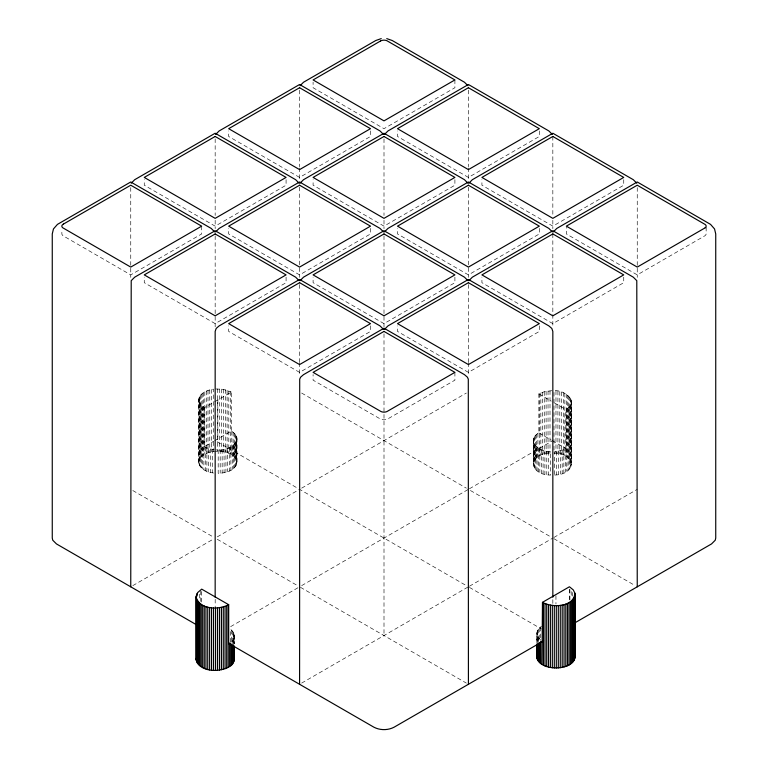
<?xml version="1.0" encoding="UTF-8"?>
<svg xmlns="http://www.w3.org/2000/svg" width="768" height="768" viewBox="0 0 768 768"><rect width="100%" height="100%" fill="white"/><g stroke="black" fill="none" stroke-linecap="round" stroke-linejoin="round"><path stroke-width="0.58" stroke-dasharray="3.84 2.88" d="M198.893 463.642C197.99 455.885 207.264 452.323 213.542 451.546L213.542 389.165C207.264 389.942 197.99 393.504 198.893 401.251L198.893 463.642C200.803 470.045 208.262 472.349 214.214 473.117M214.733 440.698L231.341 431.107C246.758 440.41 226.57 452.362 216.192 449.885M218.189 449.923L218.189 473.318C225.398 473.155 236.064 470.698 236.947 462.096L236.947 438.701M230.448 642.134L230.448 629.27C235.162 632.093 235.517 639.178 230.851 642.23M551.99 390.691L544.253 391.728L538.848 393.926L538.848 432.922C524.822 440.678 540.509 452.966 550.685 451.69L550.685 475.085C526.858 474.96 529.373 451.872 551.99 453.072M536.928 632.582L536.928 643.114C536.63 637.392 535.402 629.597 541.536 626.314M554.678 475.046C576.941 474.691 575.664 452.784 553.987 453.11L553.987 390.73C564.173 389.453 579.859 401.741 565.824 409.507L565.824 448.493L560.419 450.701L554.678 451.651L554.678 475.046L552.682 475.123M198.893 401.251L200.534 404.573L204.355 407.693L213.696 402.298M214.733 401.702L231.341 392.112L231.341 431.107M204.355 407.693L204.355 446.688L213.696 441.293M132.806 585.629L214.138 538.666M217.229 536.89L299.587 489.341L466.358 585.629M301.642 488.15L466.358 393.053M230.611 626.64L299.587 586.81L466.358 683.098M301.642 585.629L468.413 489.341L550.771 536.89M469.45 488.746L552.835 440.602M301.642 683.098L468.413 586.81M469.45 586.214L552.835 538.08M553.862 537.485L637.248 489.341M213.542 451.546C221.933 450.586 234.893 452.179 236.947 462.096M215.51 388.963L223.421 389.357L231.341 392.112M204.355 446.688L208.598 448.541L214.214 449.722M538.848 393.926L551.299 401.117M554.41 402.912L565.824 409.507M538.848 432.922L551.299 440.112M552.336 440.707L565.824 448.493M301.642 393.053L466.358 488.15M553.862 538.666L635.194 585.629M217.229 441.792L298.55 488.746M469.45 587.405L541.507 629.011M132.806 490.531L214.138 537.485M217.229 539.261L298.55 586.214M540.71 640.186L537.898 637.142L536.861 633.744M706.166 227.261L706.118 234.307L705.178 235.622L637.248 274.886L566.342 233.952L566.342 227.261M637.248 187.603L637.248 277.411M623.741 179.645L623.741 185.213L552.835 226.147L481.92 185.213L481.92 179.645M623.741 277.114L623.741 282.691L552.835 323.626L481.92 282.691L481.92 277.114M572.323 592.464L572.323 596.064M571.44 401.52L571.363 465.053M571.296 400.368L571.296 462.749M571.21 591.504L571.21 597.504M571.094 403.814L571.094 466.195M570.95 399.226L570.95 461.616M570.605 404.938L570.605 467.318M570.394 398.122L570.394 460.502M569.923 406.022L569.923 468.403M569.923 589.421L569.923 600.221M569.645 397.046L569.645 459.437M569.443 589.123L569.443 599.76M569.05 407.059L569.05 469.44M568.704 396.029L568.704 458.419M567.994 408.038L567.994 470.419M567.59 395.078L567.59 457.459M566.765 408.95L566.765 471.331M566.304 394.186L566.304 456.576M565.373 448.771L565.373 472.166M564.864 393.389L564.864 455.77M563.846 449.51L563.846 472.906M563.29 392.678L563.29 455.059M562.186 450.154L562.186 473.549M561.59 392.064L561.59 454.454M560.419 450.701L560.419 474.096M559.795 391.565L559.795 453.946M558.566 451.133L558.566 474.528M557.914 391.171L557.914 453.552M556.646 451.45L556.646 474.845M555.974 390.893L555.974 453.274M555.955 595.728L555.955 604.003M552.835 136.474L552.835 215.501M552.835 220.291L552.835 228.672M552.835 233.952L552.835 326.851M552.835 599.626L552.835 604.416M550.003 390.768L550.003 453.158M548.707 451.536L548.707 474.931M548.035 390.97L548.035 453.36M546.768 451.258L546.768 474.653M546.106 391.286L546.106 453.677M544.886 450.864L544.886 474.259M544.253 391.728L544.253 454.109M543.091 450.355L543.091 473.75M542.486 392.266L542.486 454.646M541.392 449.741L541.392 473.136M540.835 392.909L540.835 455.299M540.307 627.226L540.307 640.09M539.818 449.03L539.818 472.426M539.328 130.906L539.328 136.474L468.413 177.418L397.507 136.474L397.507 130.906M539.328 228.374L539.328 233.952L468.413 274.886L397.507 233.952L397.507 228.374M539.328 325.853L539.328 331.421L468.413 372.365L397.507 331.421L397.507 325.853M539.299 393.658L539.299 456.038M539.242 628.205L539.242 641.069M538.646 638.208L538.646 641.722M538.378 448.234L538.378 471.629M538.368 629.242L538.368 642.106M537.917 433.478L537.917 456.874M537.898 637.142L537.898 641.818M537.686 630.326L537.686 642.019M537.35 636.029L537.35 643.046M537.091 447.35L537.091 470.746M537.206 631.44L537.206 643.142M536.688 434.39L536.688 457.776M535.968 446.39L535.968 469.786M535.622 435.37L535.622 458.755M535.027 445.373L535.027 468.768M534.749 436.406L534.749 459.802M534.278 444.307L534.278 467.693M534.067 437.491L534.067 460.886M533.731 443.194L533.731 466.589M533.587 438.605L533.587 462M533.309 439.747L533.376 465.446M468.413 90.134L468.413 166.762M468.413 167.962L468.413 179.933M468.413 187.114L468.413 277.411M468.413 284.592L468.413 362.419M468.413 362.909L468.413 375.59M454.906 79.939L454.906 87.734L384 128.678L313.094 87.734L313.094 82.166M454.906 179.645L454.906 185.213L384 226.147L313.094 185.213L313.094 179.645M454.906 277.114L454.906 282.691L384 323.626L313.094 282.691L313.094 277.114M454.906 372.365L454.906 380.16L387.6 419.021L384 419.952L380.4 419.021L313.094 380.16L313.094 374.592M384 138.864L384 215.501M384 220.291L384 228.672M384 235.853L384 326.851M384 333.821L384 635.549M370.493 130.906L370.493 136.474L299.587 177.418L228.672 136.474L228.672 130.906M370.493 228.374L370.493 233.952L299.587 274.886L228.672 233.952L228.672 228.374M370.493 325.853L370.493 331.421L299.587 372.365L228.672 331.421L228.672 325.853M299.587 90.134L299.587 166.762M299.587 167.962L299.587 179.933M299.587 187.114L299.587 277.411M299.587 284.592L299.587 362.419M299.587 362.909L299.587 375.59M286.08 179.645L286.08 185.213L215.165 226.147L144.259 185.213L144.259 179.645M286.08 277.114L286.08 282.691L215.165 323.626L144.259 282.691L144.259 277.114M236.803 437.549L236.88 463.248M236.602 440.995L236.602 464.39M236.458 436.406L236.458 459.802M236.112 442.118L236.112 465.504M235.901 435.302L235.901 458.698M235.43 443.203L235.43 466.589M235.152 434.227L235.152 457.622M234.557 444.24L234.557 467.635M234.211 433.21L234.211 456.605M234.298 635.712L234.298 643.901M234.154 634.56L234.154 643.92M233.952 638.016L233.952 643.862M233.808 633.427L233.808 643.958M233.501 445.219L233.501 468.614M233.472 639.13L233.472 643.814M233.251 632.314L233.251 644.016M233.098 432.25L233.098 455.645M232.781 640.214L232.781 643.728M232.502 631.248L232.502 644.112M232.272 446.122L232.272 469.517M231.811 431.366L231.811 454.762M231.562 630.23L231.562 641.923M230.88 446.957L230.88 470.352M230.371 391.574L230.371 453.965M229.354 447.696L229.354 471.091M228.797 390.864L228.797 453.254M227.693 448.349L227.693 471.744M227.098 390.259L227.098 452.64M225.926 448.886L225.926 472.282M225.302 389.75L225.302 452.141M224.074 449.318L224.074 472.714M223.421 389.357L223.421 451.738M222.154 449.635L222.154 473.03M221.482 389.078L221.482 451.459M220.186 449.837L220.186 473.232M219.504 388.915L219.504 451.306M217.843 399.907L217.843 438.893M217.498 388.877L217.498 451.267M215.165 138.864L215.165 215.501M215.165 220.291L215.165 228.672M215.165 235.853L215.165 326.851M215.194 599.29L215.165 606.816M212.275 449.443L212.275 472.838M211.613 389.482L211.613 451.862M210.394 449.05L210.394 472.445M209.76 389.914L209.76 452.294M208.598 448.541L208.598 471.936M208.003 390.451L208.003 452.842M206.899 447.936L206.899 471.331M206.342 391.104L206.342 453.485M205.325 447.226L205.325 470.621M204.816 391.843L204.816 454.234M203.885 407.434L203.885 469.814M203.424 392.678L203.424 455.059M202.598 406.55L202.598 468.931M202.195 393.581L202.195 455.971M201.706 591.494L201.706 603.312M201.658 226.147L201.658 233.952L130.752 274.886L62.822 235.622L61.882 234.307L61.834 229.498M201.475 405.59L201.475 467.971M201.139 394.56L201.139 456.95M200.774 590.89L200.774 601.69M200.534 404.573L200.534 466.954M200.256 395.606L200.256 457.987M199.786 403.498L199.786 465.888M199.574 396.691L199.574 459.072M199.546 594.202L199.546 600.202M199.238 402.394L199.238 464.774M199.094 397.805L199.094 460.195M198.816 398.947L198.749 462.49M130.752 187.603L130.752 277.411"/><path stroke-width="1.15" d="M196.099 597.12L197.606 592.618L201.706 589.133L228.691 604.714L228.691 643.699L229.622 643.142L229.622 666.538C219.59 672.538 200.102 672.605 196.099 659.51L196.099 597.12C199.901 609.926 218.678 610.003 228.691 604.714M196.099 659.51L196.166 658.349M229.622 666.538C237.014 662.477 233.472 652.781 234.154 646.262M541.997 664.464L542.467 602.342L569.443 586.762L573.264 589.882L574.915 593.203L574.915 655.584C575.376 665.635 562.176 668.342 554.304 667.92C549.062 667.594 543.562 666.24 539.587 662.621C534.317 657.907 538.637 650.15 537.206 644.314M574.915 593.203C573.706 607.43 552.394 607.901 542.467 602.342M131.213 183.197L134.707 179.693L215.165 133.248L295.632 179.693L299.126 183.197M215.626 134.458L219.12 130.963L299.587 84.509L380.045 130.963L383.539 134.458M300.048 85.718L303.542 82.224L375.782 40.512L381.264 38.611M215.626 231.926L219.12 228.432L299.587 181.978L380.045 228.432L383.539 231.926M300.048 183.197L303.542 179.693L384 133.248L464.458 179.693L467.952 183.197M384.461 134.458L387.955 130.963L468.413 84.509L548.88 130.963L552.374 134.458M300.048 280.666L303.542 277.171L384 230.717L464.458 277.171L467.952 280.666M384.461 231.926L387.955 228.432L468.413 181.978L548.88 228.432L552.374 231.926M468.874 183.197L472.368 179.693L552.835 133.248L633.293 179.693L636.787 183.197M384.461 329.405L387.955 325.91L468.413 279.456L548.88 325.91L551.808 328.435L552.835 331.421L552.835 597.235M468.874 280.666L472.368 277.171L552.835 230.717L633.293 277.171L636.787 280.666L637.248 586.81M553.296 231.926L556.79 228.432L637.248 181.978L710.544 224.381L714.538 228.931L715.738 233.952L715.738 538.08L715.248 540.221L711.533 543.926L574.454 623.069M543.571 640.896L394.128 727.181C387.936 730.435 380.064 730.435 373.872 727.181L228.547 643.277M386.736 38.611L392.218 40.512L464.458 82.224L467.952 85.718M196.637 624.854L56.467 543.926L52.752 540.221L52.262 538.08L52.262 233.952L53.462 228.931L57.456 224.381L130.752 181.978L211.21 228.432L214.704 231.926M383.539 329.405L380.045 325.91L299.587 279.456L219.12 325.91L216.192 328.435L215.165 331.421L215.165 597.235M299.126 280.666L295.632 277.171L215.165 230.717L134.707 277.171L131.213 280.666L130.752 586.81M233.808 656.822L234.154 657.955M575.059 594.355L574.982 657.888M574.714 596.65L574.714 659.03M574.224 597.773L574.224 660.154M573.542 598.858L573.542 661.238M572.669 599.894L572.669 662.275M571.613 600.874L571.613 663.254M570.384 601.786L570.384 664.166M568.992 602.611L568.992 665.002M567.466 603.35L567.466 665.741M565.805 604.003L565.805 666.384M564.038 604.541L564.038 666.931M562.186 604.973L562.186 667.363M560.266 605.299L560.266 667.68M558.298 605.501L558.298 667.882M556.301 605.578L556.301 667.958M554.304 605.539L554.304 667.92M552.326 605.376L552.326 667.766M550.387 605.098L550.387 667.488M548.506 604.704L548.506 667.094M546.71 604.195L546.71 666.586M545.011 603.59L545.011 665.971M543.437 602.88L543.437 665.261M540.71 641.357L540.71 663.581M539.587 642.739L539.587 662.621M538.646 642.883L538.646 661.603M537.898 644.16L537.898 660.528M537.35 644.218L537.35 659.424M536.995 644.246L536.995 658.282M536.861 644.266L536.861 657.139M468.413 684.288L468.298 379.142L467.386 377.174L464.458 374.65L384 328.195L303.542 374.65L300.614 377.174L299.702 379.142L299.587 684.288M234.23 646.224L234.23 660.259M233.952 646.195L233.952 661.402M233.472 644.976L233.472 662.525M232.781 644.899L232.781 663.61M231.907 644.765L231.907 664.646M230.851 643.402L230.851 665.626M228.23 604.982L228.23 667.373M226.704 605.731L226.704 668.112M225.043 606.374L225.043 668.755M223.277 606.912L223.277 669.302M221.424 607.344L221.424 669.734M219.504 607.67L219.504 670.051M217.536 607.872L217.536 670.253M215.539 607.949L215.539 670.33M213.542 607.91L213.542 670.291M211.565 607.747L211.565 670.138M209.626 607.469L209.626 669.859M207.744 607.075L207.744 669.466M205.949 606.566L205.949 668.957M204.25 605.962L204.25 668.342M202.675 605.251L202.675 667.632M201.235 604.445L201.235 666.835M199.949 603.562L199.949 665.952M198.835 602.611L198.835 664.992M197.894 601.594L197.894 663.974M197.146 600.518L197.146 662.899M196.925 593.702L196.925 596.102M196.589 599.405L196.589 661.795M196.166 595.968L196.243 660.662M63.437 224.074L62.822 224.477A4.752 2.746 0 0 0 62.822 227.818L130.752 267.091L201.658 226.147L130.752 185.213L63.437 224.074M705.178 227.818L637.248 267.091L566.342 226.147L637.248 185.213L705.178 224.477A4.752 2.746 0 0 1 705.178 227.818M215.165 136.474L144.259 177.418L215.165 218.352L286.08 177.418L215.165 136.474M299.587 87.734L228.672 128.678L299.587 169.613L370.493 128.678L299.587 87.734M380.4 41.078L313.094 79.939L384 120.874L454.906 79.939L386.899 40.723A4.752 2.746 0 0 0 381.101 40.723L380.4 41.078M215.165 233.952L144.259 274.886L215.165 315.83L286.08 274.886L215.165 233.952M299.587 185.213L228.672 226.147L299.587 267.091L370.493 226.147L299.587 185.213M384 136.474L313.094 177.418L384 218.352L454.906 177.418L384 136.474M468.413 87.734L397.507 128.678L468.413 169.613L539.328 128.678L468.413 87.734M299.587 282.691L228.672 323.626L299.587 364.57L370.493 323.626L299.587 282.691M384 233.952L313.094 274.886L384 315.83L454.906 274.886L384 233.952M468.413 185.213L397.507 226.147L468.413 267.091L539.328 226.147L468.413 185.213M552.835 136.474L481.92 177.418L552.835 218.352L623.741 177.418L552.835 136.474M384 331.421L313.094 372.365L381.101 411.581A4.752 2.746 0 0 0 386.899 411.581L454.906 372.365L384 331.421M468.413 282.691L397.507 323.626L468.413 364.57L539.328 323.626L468.413 282.691M552.835 233.952L481.92 274.886L552.835 315.83L623.741 274.886L552.835 233.952"/></g></svg>
